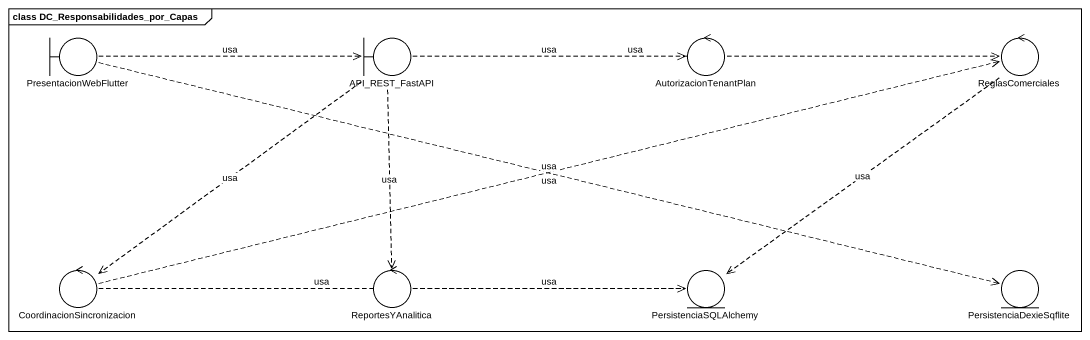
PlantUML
@startuml
mainframe class DC_Responsabilidades_por_Capas
boundary PresentacionWebFlutter
boundary API_REST_FastAPI
control AutorizacionTenantPlan
control ReglasComerciales
control CoordinacionSincronizacion
control ReportesYAnalitica
entity PersistenciaSQLAlchemy
entity PersistenciaDexieSqflite
PresentacionWebFlutter .right.> API_REST_FastAPI : usa
PresentacionWebFlutter .right.> PersistenciaDexieSqflite : usa
API_REST_FastAPI .right.> AutorizacionTenantPlan : usa
API_REST_FastAPI .right.> ReglasComerciales : usa
API_REST_FastAPI ..> CoordinacionSincronizacion : usa
API_REST_FastAPI ..> ReportesYAnalitica : usa
ReglasComerciales ..> PersistenciaSQLAlchemy : usa
CoordinacionSincronizacion .right.> ReglasComerciales : usa
CoordinacionSincronizacion .right.> PersistenciaSQLAlchemy : usa
ReportesYAnalitica .right.> PersistenciaSQLAlchemy : usa
@enduml
